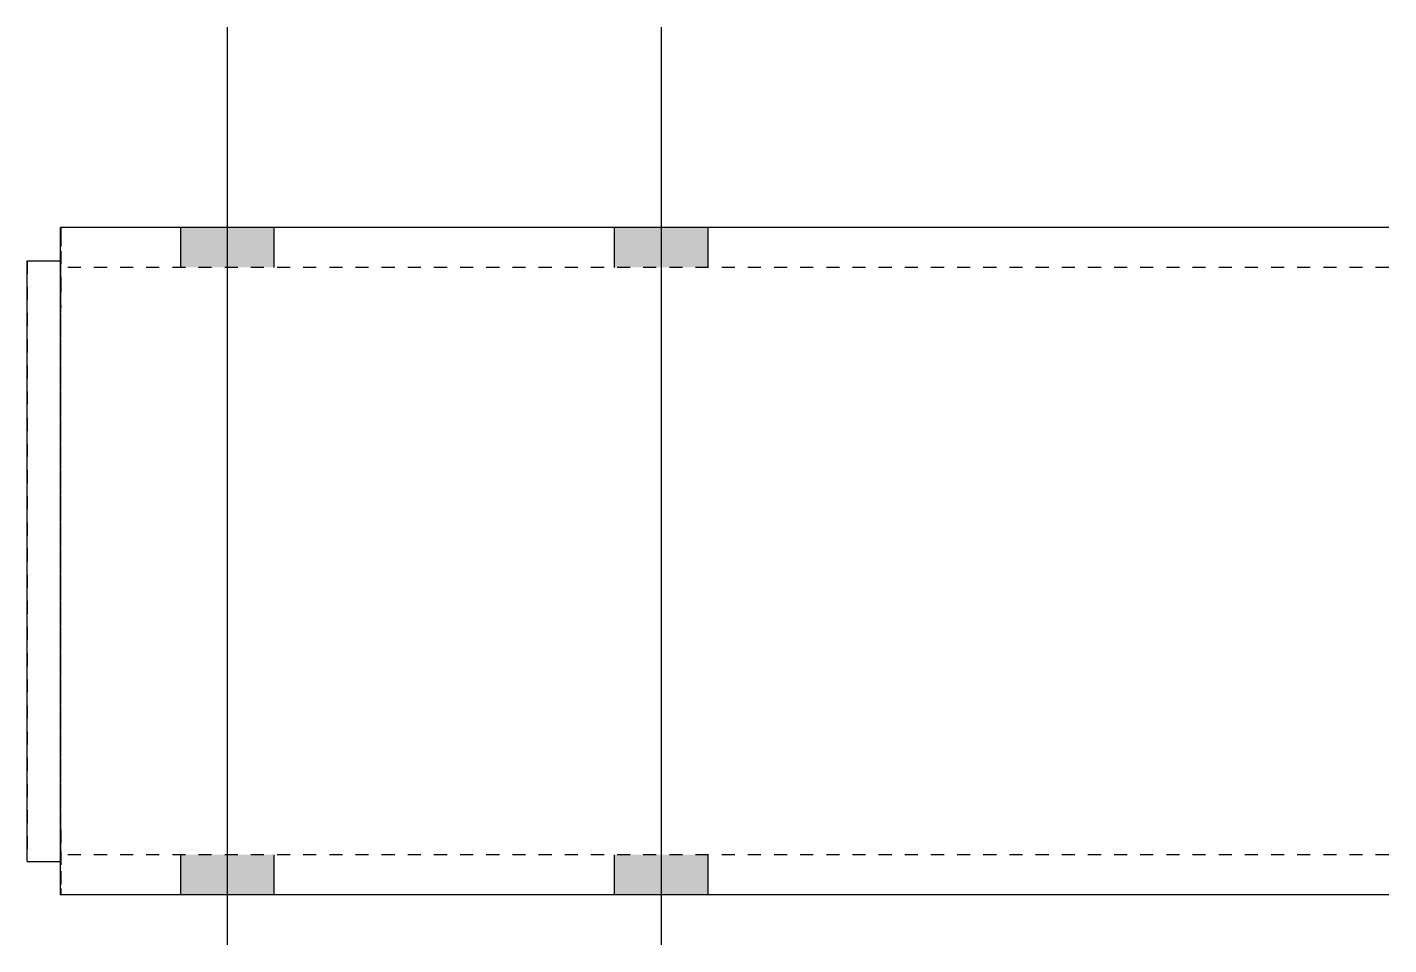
# Model space of a CAD drawing. Header units: millimetres. Extents: x 7 to 26463, y 7 to 887.
# Drawn here: x 11035.9 to 11239.9, y 7.2 to 144.7 of the extents above; entities that cross this region are included whole.
import ezdxf

# ---------------------------------------------------------------- set-up
doc = ezdxf.new("R2010")
doc.units = ezdxf.units.MM
doc.linetypes.add('DXK_LINE_DOT2', pattern=[3.9198, 1.9599, -1.9599])
doc.layers.add('STÅL', color=7, linetype='Continuous')

msp = doc.modelspace()

# ---------------------------------------------------------------- hatches: boundary and pattern name
at = {"layer": 'STÅL', "linetype": 'Continuous'}
for points in [[(11058.9, 108.7), (11072.9, 108.7), (11072.9, 114.7), (11058.9, 114.7)], [(11058.9, 108.7), (11072.9, 108.7), (11072.9, 114.7), (11058.9, 114.7)], [(11123.91, 108.7), (11137.91, 108.7), (11137.91, 114.7), (11123.91, 114.7)], [(11123.91, 108.7), (11137.91, 108.7), (11137.91, 114.7), (11123.91, 114.7)], [(11058.9, 14.7), (11072.9, 14.7), (11072.9, 20.7), (11058.9, 20.7)], [(11058.9, 14.7), (11072.9, 14.7), (11072.9, 20.7), (11058.9, 20.7)], [(11123.91, 14.7), (11137.91, 14.7), (11137.91, 20.7), (11123.91, 20.7)], [(11123.91, 14.7), (11137.91, 14.7), (11137.91, 20.7), (11123.91, 20.7)]]:
    msp.add_hatch(color=96, dxfattribs=at).paths.add_polyline_path(points)

# ---------------------------------------------------------------- linework, layer by layer
at = {"layer": 'STÅL', "color": 96, "linetype": 'Continuous'}
for p, q in [((11065.9, 7.2), (11065.9, 144.7)), ((11065.9, 7.2), (11065.9, 144.7)), ((11130.91, 7.2), (11130.91, 144.7)), ((11130.91, 7.2), (11130.91, 144.7)), ((11058.9, 108.7), (11058.9, 114.7)), ((11058.9, 108.7), (11058.9, 114.7)), ((11072.9, 108.7), (11072.9, 114.7)), ((11072.9, 108.7), (11072.9, 114.7)), ((11123.91, 108.7), (11123.91, 114.7)), ((11123.91, 108.7), (11123.91, 114.7)), ((11137.91, 108.7), (11137.91, 114.7)), ((11137.91, 108.7), (11137.91, 114.7)), ((11058.9, 14.7), (11058.9, 20.7)), ((11058.9, 14.7), (11058.9, 20.7)), ((11072.9, 14.7), (11072.9, 20.7)), ((11072.9, 14.7), (11072.9, 20.7)), ((11123.91, 14.7), (11123.91, 20.7)), ((11123.91, 14.7), (11123.91, 20.7)), ((11137.91, 14.7), (11137.91, 20.7)), ((11137.91, 14.7), (11137.91, 20.7))]:
    msp.add_line(p, q, dxfattribs=at)
at = {"layer": 'STÅL', "color": 2, "linetype": 'Continuous'}
for p, q in [((11239.91, 114.7), (11040.89, 114.7)), ((11040.89, 113.79), (11040.89, 114.7)), ((11040.89, 111.19), (11040.89, 113.79)), ((11040.88, 107.29), (11040.89, 111.19)), ((11035.89, 19.7), (11035.89, 109.7)), ((11035.89, 109.7), (11040.89, 109.7)), ((11040.88, 102.7), (11040.88, 107.29)), ((11040.88, 26.7), (11040.88, 102.7)), ((11040.88, 22.11), (11040.88, 26.7)), ((11040.89, 18.21), (11040.88, 22.11)), ((11035.89, 19.7), (11040.89, 19.7)), ((11040.89, 15.61), (11040.89, 18.21)), ((11040.89, 14.7), (11040.89, 15.61)), ((11239.91, 14.7), (11040.89, 14.7))]:
    msp.add_line(p, q, dxfattribs=at)
at = {"layer": 'STÅL', "color": 7, "linetype": 'DXK_LINE_DOT2'}
for p, q in [((11040.89, 114.7), (11040.9, 114.7)), ((11040.9, 114.7), (11040.9, 113.79)), ((11040.9, 113.79), (11040.9, 111.19)), ((11040.9, 111.19), (11040.9, 106.94)), ((11035.89, 109.7), (11035.9, 109.7)), ((11035.9, 109.7), (11035.9, 19.7)), ((11040.89, 109.7), (11040.89, 19.7)), ((11040.9, 109.7), (11040.89, 109.7)), ((11040.89, 108.7), (11040.9, 108.7)), ((11239.91, 108.7), (11040.89, 108.7)), ((11040.89, 108.7), (11040.89, 108.24)), ((11040.89, 108.24), (11040.89, 106.94)), ((11040.9, 19.7), (11040.9, 109.7)), ((11040.9, 108.24), (11040.9, 108.7)), ((11040.9, 107.29), (11040.9, 108.24)), ((11040.89, 106.94), (11040.89, 105)), ((11040.9, 105), (11040.9, 107.29)), ((11040.9, 106.94), (11040.9, 102.7)), ((11040.9, 24.4), (11040.9, 102.7)), ((11040.89, 26.7), (11040.89, 24.4)), ((11040.9, 24.4), (11040.9, 26.7)), ((11040.89, 24.4), (11040.89, 22.46)), ((11040.89, 22.46), (11040.89, 21.16)), ((11040.9, 22.46), (11040.9, 24.4)), ((11040.9, 24.4), (11040.9, 21.16)), ((11040.9, 22.11), (11040.9, 22.46)), ((11040.89, 21.16), (11040.89, 20.7)), ((11040.89, 20.7), (11040.9, 20.7)), ((11239.91, 20.7), (11040.89, 20.7)), ((11040.9, 21.16), (11040.9, 22.11)), ((11040.9, 20.7), (11040.9, 21.16)), ((11040.9, 21.16), (11040.9, 18.21)), ((11035.9, 19.7), (11035.89, 19.7)), ((11040.89, 19.7), (11040.9, 19.7)), ((11040.9, 18.21), (11040.9, 15.61)), ((11040.89, 14.7), (11040.9, 14.7)), ((11040.9, 15.61), (11040.9, 14.7))]:
    msp.add_line(p, q, dxfattribs=at)

doc.saveas('drawing.dxf')
